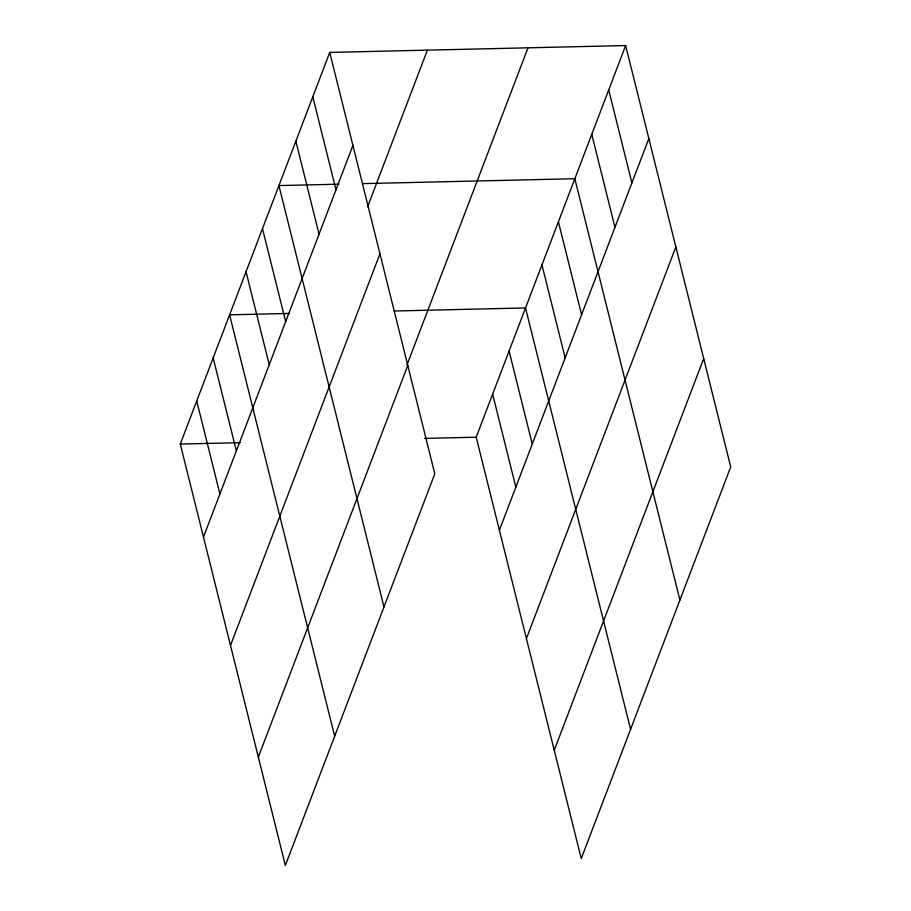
<?xml version="1.0" encoding="UTF-8"?>
<svg xmlns="http://www.w3.org/2000/svg" width="911" height="911" viewBox="0 0 911 911"><rect width="100%" height="100%" fill="white"/><g stroke="black" fill="none" stroke-linecap="round" stroke-linejoin="round"><path stroke-width="1.37" d="M329.736 52.417L434.798 473.8L285.348 865.45L180.287 444.067L329.736 52.417L625.652 45.55L730.713 466.933L581.264 858.583L476.202 437.2L625.652 45.55M203.472 537.069L352.921 145.418M367.611 206.808L427.384 50.151M230.494 645.432L379.944 253.782M406.944 365.049L527.993 47.816M258.337 757.087L407.775 365.436M499.387 530.202L648.837 138.552M526.41 638.565L675.86 246.915M554.241 750.22L703.691 358.57M338.915 184.181L278.925 185.582L383.986 606.965M362.624 183.635L574.841 178.715L679.902 600.098M289.596 313.43L229.606 314.819L334.667 736.202M394.326 311.004L525.522 307.952L630.583 729.335M180.287 444.067L240.276 442.678M424.583 438.396L476.202 437.2M608.707 89.938L631.904 182.94M591.774 134.327L614.959 227.317M558.397 221.794L581.582 314.796M541.954 264.873L565.15 357.875M509.078 351.042L532.263 444.033M492.646 394.121L515.831 487.123M312.803 96.805L335.988 189.795M295.859 141.194L319.044 234.184M262.482 228.661L285.667 321.651M246.05 271.74L269.235 364.742M213.163 357.909L236.359 450.899M196.73 400.988L219.915 493.978"/></g></svg>
